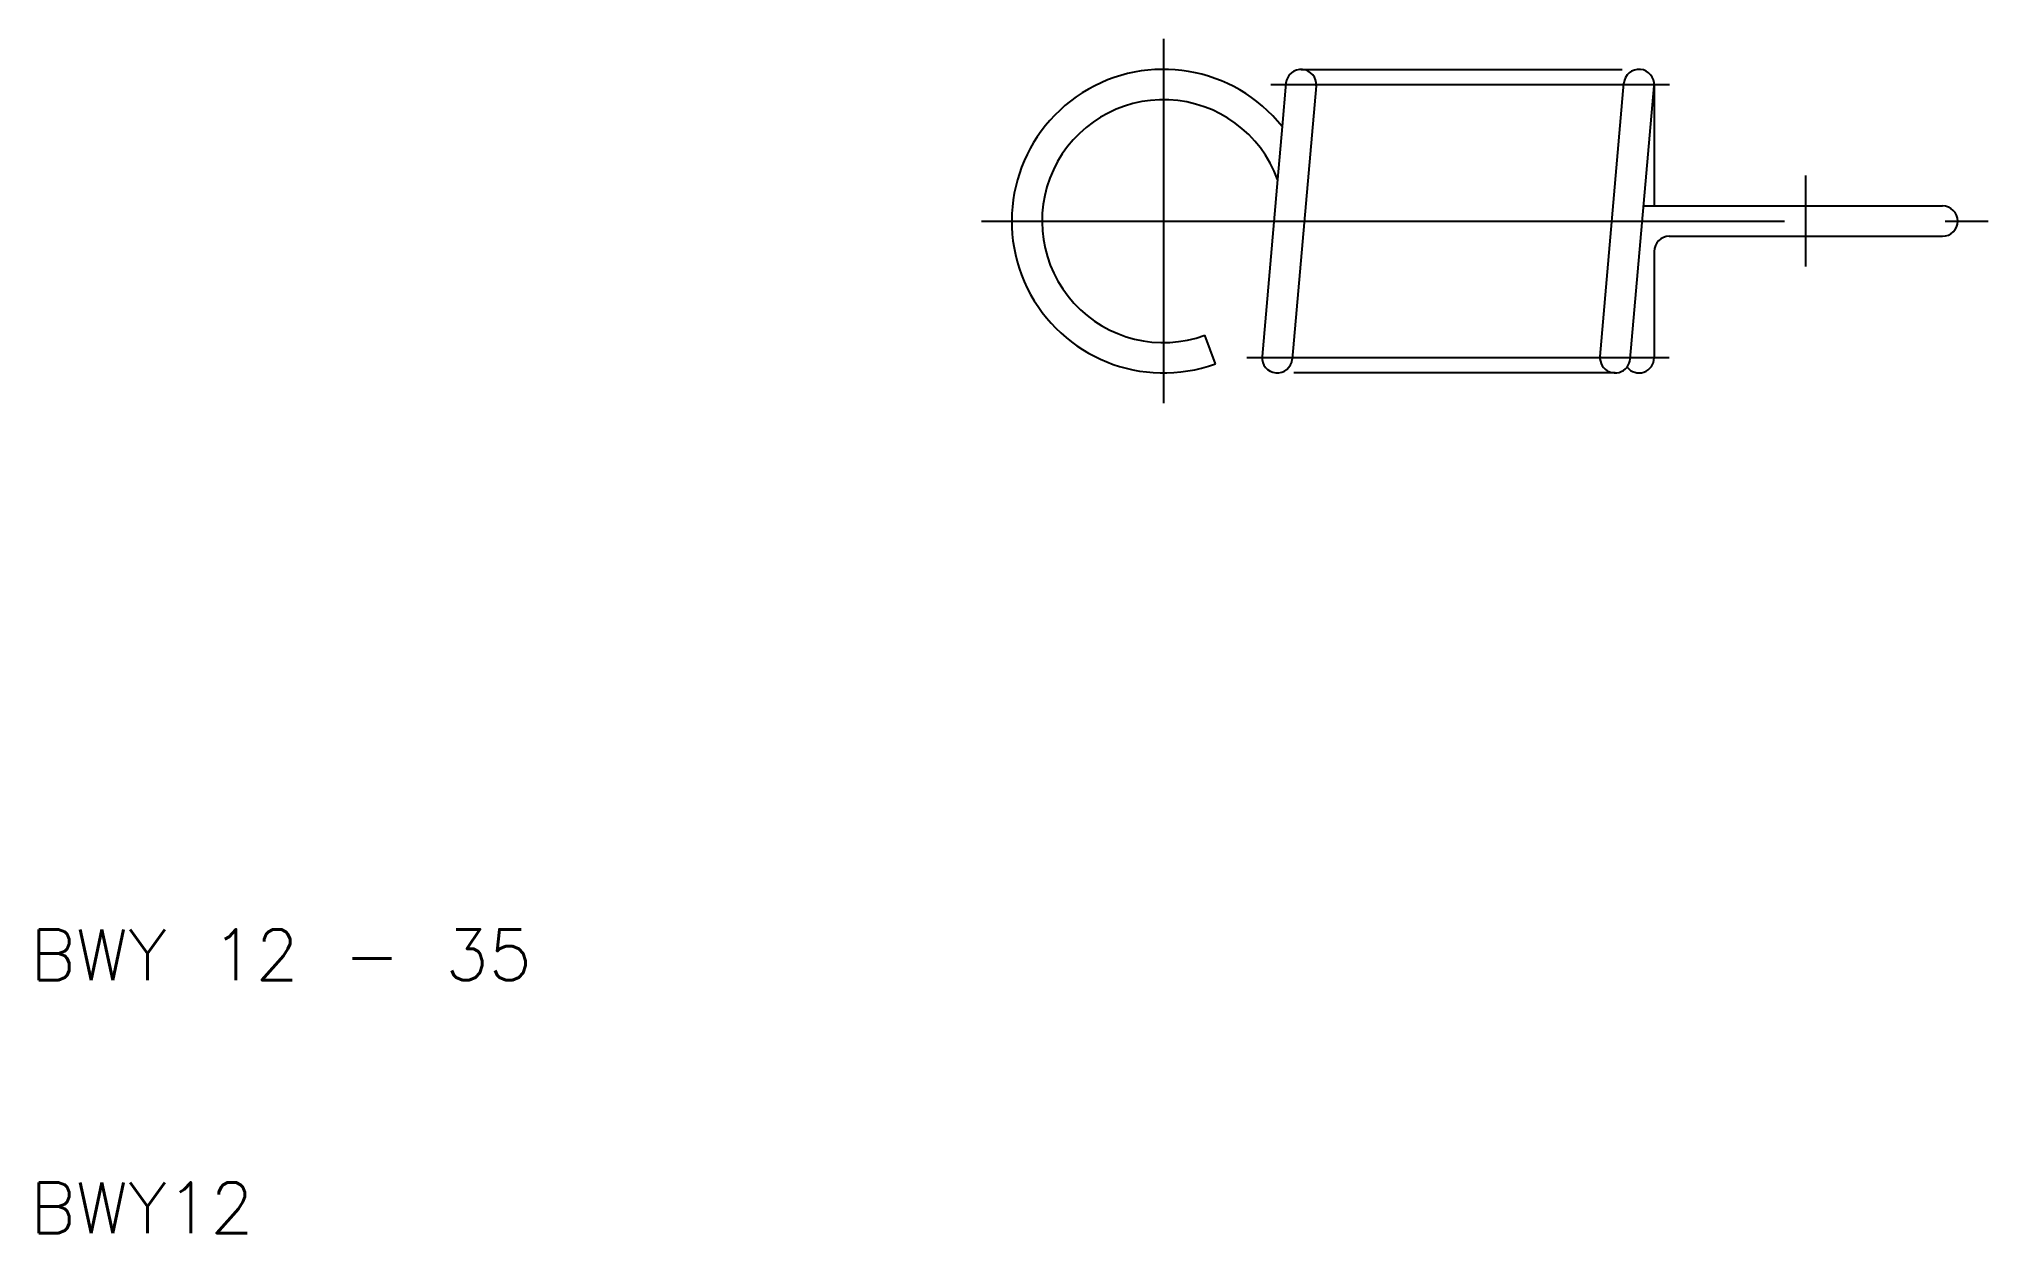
# Model space of a CAD drawing. Extents: x 10.3 to 87.4, y 10 to 57.2.
import ezdxf

# ---------------------------------------------------------------- set-up
doc = ezdxf.new("R2010")
doc.units = 0
doc.linetypes.add('CENTER', pattern=[50.8, 31.75, -6.35, 6.35, -6.35])
doc.linetypes.add('DASHED', pattern=[19.05, 12.7, -6.35])
doc.layers.get('0').update_dxf_attribs({"linetype": 'CONTINUOUS'})
doc.layers.add('CENTER', color=1, linetype='CENTER')
doc.styles.get("Standard").update_dxf_attribs({"font": 'txt.shx'})

msp = doc.modelspace()

# ---------------------------------------------------------------- linework, layer by layer
at = {"color": 3, "linetype": 'DASHED'}
for p, q in [((60.242, 56), (73.602, 56)), ((72.657, 44), (59.297, 44))]:
    msp.add_line(p, q, dxfattribs=at)
for p, q in [((59.644, 55.452), (59.494, 53.737)), ((60.839, 55.348), (59.894, 44.548)), ((72.06, 44.652), (73.005, 55.452)), ((73.255, 44.548), (74.2, 55.348)), ((74.2, 55.348), (74.2, 50.6)), ((59.494, 53.737), (59.311, 51.642)), ((59.311, 51.642), (58.699, 44.652)), ((73.785, 50.6), (74.2, 50.6)), ((74.2, 50.6), (85.6, 50.6)), ((74.8, 49.4), (85.6, 49.4)), ((74.2, 48.8), (74.2, 44.6)), ((56.852, 44.362), (56.442, 45.489))]:
    msp.add_line(p, q)
for centre, radius, start, end in [((54.8, 50), 6, 38.52731, 290), ((60.242, 55.4), 0.6, 355, 175), ((73.602, 55.4), 0.6, 355, 175), ((54.8, 50), 4.8, 20, 290), ((85.6, 50), 0.6, 270, 90), ((74.8, 48.8), 0.6, 90, 180), ((59.297, 44.6), 0.6, 175, 355), ((72.657, 44.6), 0.6, 175, 321.76651), ((73.6, 44.6), 0.6, 218.23349, 0), ((72.657, 44.6), 0.6, 321.76651, 355)]:
    msp.add_arc(centre, radius, start, end)
at = {"layer": 'CENTER'}
for p, q in [((54.8, 57.2), (54.8, 42.8)), ((59.042, 55.4), (74.802, 55.4)), ((80.2, 48.2), (80.2, 51.8)), ((47.6, 50), (87.4, 50)), ((74.8, 44.6), (58.097, 44.6))]:
    msp.add_line(p, q, dxfattribs=at)

# ---------------------------------------------------------------- texts
for s, p in [('BWY 12 - 35', (10, 20)), ('BWY12', (10, 10))]:
    msp.add_text(s, height=2).set_placement(p)

doc.saveas('drawing.dxf')
